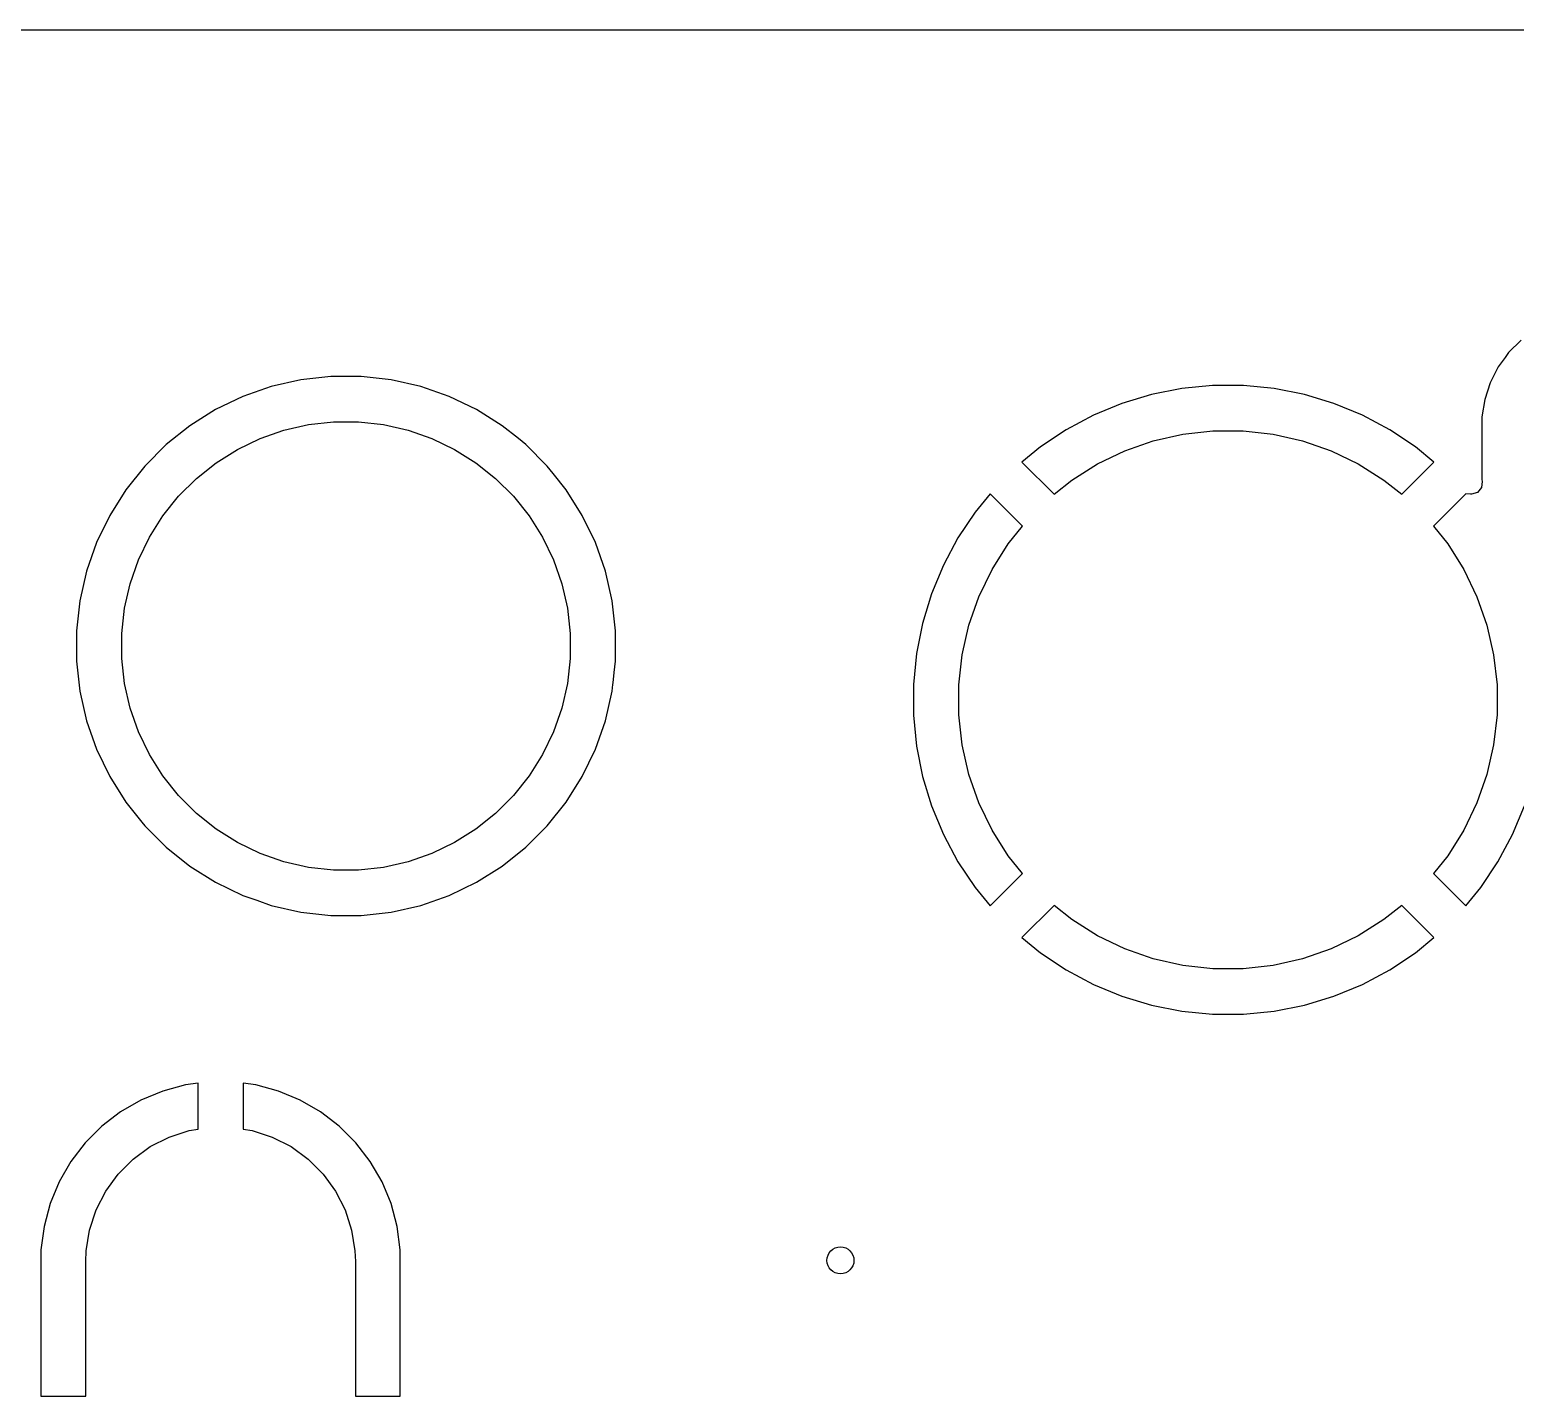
# Model space of a CAD drawing. Extents: x 3.62 to 7.51, y -6.04 to -1.71.
# Drawn here: x 4.694 to 5.345, y -2.737 to -2.138 of the extents above; entities that cross this region are included whole.
import ezdxf

# ---------------------------------------------------------------- set-up
doc = ezdxf.new("R2010")
doc.units = 0
doc.header["$MEASUREMENT"] = 0
doc.layers.add('BLACK', color=7, linetype='CONTINUOUS')

msp = doc.modelspace()

# ---------------------------------------------------------------- linework, layer by layer
at = {"layer": 'BLACK', "linetype": 'CONTINUOUS'}
for p, q in [((3.7959, -2.13781), (6.67865, -2.13781)), ((5.34749, -2.27387), (5.34201, -2.27934)), ((5.3405, -2.28143), (5.33746, -2.28561)), ((5.34201, -2.27934), (5.3405, -2.28143)), ((5.34201, -2.27934), (5.34201, -2.27934)), ((5.34201, -2.27934), (5.34201, -2.27934)), ((4.8127, -2.29123), (4.79977, -2.29418)), ((4.82589, -2.28974), (4.8127, -2.29123)), ((4.8127, -2.29123), (4.8127, -2.29123)), ((4.83915, -2.28974), (4.82589, -2.28974)), ((4.82589, -2.28974), (4.82589, -2.28974)), ((4.85234, -2.29123), (4.83915, -2.28974)), ((4.83915, -2.28974), (4.83915, -2.28974)), ((4.86527, -2.29418), (4.85234, -2.29123)), ((4.85234, -2.29123), (4.85234, -2.29123)), ((5.33746, -2.28561), (5.33394, -2.29252)), ((4.79977, -2.29418), (4.78724, -2.29856)), ((4.79977, -2.29418), (4.79977, -2.29418)), ((4.8778, -2.29856), (4.86527, -2.29418)), ((4.86527, -2.29418), (4.86527, -2.29418)), ((5.18549, -2.29767), (5.17254, -2.3016)), ((5.19877, -2.29503), (5.18549, -2.29767)), ((5.18549, -2.29767), (5.18549, -2.29767)), ((5.21225, -2.2937), (5.19877, -2.29503)), ((5.19877, -2.29503), (5.19877, -2.29503)), ((5.22579, -2.2937), (5.21225, -2.2937)), ((5.23926, -2.29503), (5.22579, -2.2937)), ((5.25254, -2.29767), (5.23926, -2.29503)), ((5.23926, -2.29503), (5.23926, -2.29503)), ((5.26549, -2.3016), (5.25254, -2.29767)), ((5.25254, -2.29767), (5.25254, -2.29767)), ((5.33394, -2.29252), (5.33155, -2.29989)), ((4.77529, -2.30432), (4.76405, -2.31138)), ((4.78724, -2.29856), (4.77529, -2.30432)), ((4.88975, -2.30432), (4.8778, -2.29856)), ((4.90099, -2.31138), (4.88975, -2.30432)), ((4.88975, -2.30432), (4.88975, -2.30432)), ((5.17254, -2.3016), (5.16003, -2.30678)), ((5.278, -2.30678), (5.26549, -2.3016)), ((5.33155, -2.29989), (5.33033, -2.30754)), ((4.80527, -2.3133), (4.81603, -2.31084)), ((4.81603, -2.31084), (4.827, -2.3096)), ((4.827, -2.3096), (4.83804, -2.3096)), ((4.83804, -2.3096), (4.84901, -2.31084)), ((4.84901, -2.31084), (4.85977, -2.3133)), ((5.16003, -2.30678), (5.14809, -2.31316)), ((5.16003, -2.30678), (5.16003, -2.30678)), ((5.28994, -2.31316), (5.278, -2.30678)), ((5.278, -2.30678), (5.278, -2.30678)), ((5.33033, -2.30754), (5.33033, -2.33498)), ((4.76405, -2.31138), (4.75368, -2.31965)), ((4.78491, -2.32173), (4.79485, -2.31694)), ((4.79485, -2.31694), (4.80527, -2.3133)), ((4.85977, -2.3133), (4.87019, -2.31694)), ((4.87019, -2.31694), (4.88013, -2.32173)), ((4.90806, -2.31702), (4.90099, -2.31138)), ((4.91136, -2.31965), (4.90806, -2.31702)), ((5.14809, -2.31316), (5.13683, -2.32068)), ((5.14809, -2.31316), (5.14809, -2.31316)), ((5.18632, -2.318), (5.19923, -2.31505)), ((5.19923, -2.31505), (5.21239, -2.31357)), ((5.21239, -2.31357), (5.22564, -2.31357)), ((5.22564, -2.31357), (5.2388, -2.31505)), ((5.2388, -2.31505), (5.25171, -2.318)), ((5.3012, -2.32068), (5.28994, -2.31316)), ((5.28994, -2.31316), (5.28994, -2.31316)), ((4.75368, -2.31965), (4.7443, -2.32903)), ((4.77556, -2.3276), (4.78491, -2.32173)), ((4.88013, -2.32173), (4.88948, -2.3276)), ((4.92074, -2.32903), (4.91136, -2.31965)), ((5.13683, -2.32068), (5.12875, -2.32731)), ((5.13683, -2.32068), (5.13683, -2.32068)), ((5.16188, -2.32812), (5.17382, -2.32238)), ((5.17382, -2.32238), (5.18632, -2.318)), ((5.25171, -2.318), (5.26421, -2.32238)), ((5.26421, -2.32238), (5.27615, -2.32812)), ((5.30928, -2.32731), (5.3012, -2.32068)), ((5.3012, -2.32068), (5.3012, -2.32068)), ((4.7443, -2.32903), (4.73603, -2.33941)), ((4.76693, -2.33448), (4.77556, -2.3276)), ((4.88948, -2.3276), (4.8981, -2.33448)), ((4.92333, -2.33228), (4.92074, -2.32903)), ((5.12875, -2.32731), (5.14285, -2.34141)), ((5.15067, -2.33517), (5.16188, -2.32812)), ((5.27615, -2.32812), (5.28736, -2.33517)), ((5.29518, -2.34141), (5.30928, -2.32731)), ((5.30928, -2.32731), (5.30928, -2.32731)), ((4.75913, -2.34229), (4.76693, -2.33448)), ((4.8981, -2.33448), (4.90591, -2.34229)), ((4.92901, -2.33941), (4.92333, -2.33228)), ((4.92333, -2.33228), (4.92333, -2.33228)), ((5.14285, -2.34141), (5.15067, -2.33517)), ((5.28736, -2.33517), (5.29518, -2.34141)), ((5.33046, -2.33574), (5.3301, -2.33847)), ((5.33033, -2.33498), (5.33046, -2.33574)), ((4.73603, -2.33941), (4.72897, -2.35064)), ((4.75225, -2.35092), (4.75913, -2.34229)), ((4.90591, -2.34229), (4.91279, -2.35092)), ((4.93607, -2.35064), (4.92901, -2.33941)), ((5.11483, -2.34123), (5.1082, -2.34931)), ((5.12893, -2.35533), (5.11483, -2.34123)), ((5.3232, -2.34123), (5.3091, -2.35533)), ((5.32536, -2.34134), (5.3232, -2.34123)), ((5.3257, -2.34139), (5.32536, -2.34129)), ((5.32536, -2.34129), (5.32536, -2.34134)), ((5.32833, -2.34058), (5.3257, -2.34139)), ((5.3301, -2.33847), (5.32833, -2.34058)), ((5.1082, -2.34931), (5.10068, -2.36057)), ((5.1082, -2.34931), (5.1082, -2.34931)), ((4.72897, -2.35064), (4.72321, -2.3626)), ((4.74638, -2.36026), (4.75225, -2.35092)), ((4.91279, -2.35092), (4.91866, -2.36026)), ((4.94183, -2.3626), (4.93607, -2.35064)), ((5.12269, -2.36315), (5.12893, -2.35533)), ((5.3091, -2.35533), (5.31534, -2.36315)), ((4.72321, -2.3626), (4.71883, -2.37512)), ((4.74159, -2.37021), (4.74638, -2.36026)), ((4.91866, -2.36026), (4.92345, -2.37021)), ((4.94621, -2.37512), (4.94183, -2.3626)), ((5.10068, -2.36057), (5.0943, -2.37251)), ((5.10068, -2.36057), (5.10068, -2.36057)), ((5.11564, -2.37436), (5.12269, -2.36315)), ((5.31534, -2.36315), (5.32239, -2.37436)), ((4.71883, -2.37512), (4.71588, -2.38806)), ((4.71883, -2.37512), (4.71883, -2.37512)), ((4.73794, -2.38063), (4.74159, -2.37021)), ((4.92345, -2.37021), (4.9271, -2.38063)), ((4.94916, -2.38806), (4.94621, -2.37512)), ((5.0943, -2.37251), (5.08912, -2.38502)), ((5.0943, -2.37251), (5.0943, -2.37251)), ((5.1099, -2.3863), (5.11564, -2.37436)), ((5.32239, -2.37436), (5.32814, -2.3863)), ((4.73549, -2.39139), (4.73794, -2.38063)), ((4.9271, -2.38063), (4.92955, -2.39139)), ((4.71588, -2.38806), (4.71439, -2.40124)), ((4.71588, -2.38806), (4.71588, -2.38806)), ((4.95065, -2.40124), (4.94916, -2.38806)), ((5.08912, -2.38502), (5.08519, -2.39797)), ((5.10552, -2.3988), (5.1099, -2.3863)), ((5.32814, -2.3863), (5.33251, -2.3988)), ((4.73425, -2.40236), (4.73549, -2.39139)), ((4.92955, -2.39139), (4.93079, -2.40236)), ((4.71439, -2.40124), (4.71439, -2.41451)), ((4.95065, -2.41451), (4.95065, -2.40124)), ((5.08519, -2.39797), (5.08255, -2.41125)), ((5.08519, -2.39797), (5.08519, -2.39797)), ((5.10257, -2.41171), (5.10552, -2.3988)), ((5.33251, -2.3988), (5.33546, -2.41171)), ((4.73425, -2.41339), (4.73425, -2.40236)), ((4.93079, -2.40236), (4.93079, -2.41339)), ((4.71439, -2.41451), (4.71588, -2.42769)), ((4.73549, -2.42436), (4.73425, -2.41339)), ((4.93079, -2.41339), (4.92955, -2.42436)), ((4.95008, -2.41956), (4.95065, -2.41451)), ((5.08255, -2.41125), (5.08122, -2.42473)), ((5.08255, -2.41125), (5.08255, -2.41125)), ((5.10109, -2.42487), (5.10257, -2.41171)), ((5.33546, -2.41171), (5.33694, -2.42487)), ((4.94957, -2.42406), (4.95008, -2.41956)), ((4.71588, -2.42769), (4.71588, -2.42769)), ((4.71588, -2.42769), (4.71883, -2.44063)), ((4.73794, -2.43512), (4.73549, -2.42436)), ((4.92955, -2.42436), (4.9271, -2.43512)), ((4.94621, -2.44063), (4.94916, -2.42769)), ((4.94916, -2.42769), (4.9495, -2.42473)), ((4.94916, -2.42769), (4.94916, -2.42769)), ((4.94916, -2.42769), (4.94916, -2.42769)), ((4.9495, -2.42473), (4.94957, -2.42406)), ((4.94957, -2.42406), (4.94957, -2.42406)), ((5.08122, -2.42473), (5.08122, -2.43827)), ((5.10109, -2.43812), (5.10109, -2.42487)), ((5.33694, -2.42487), (5.33694, -2.43812)), ((4.71883, -2.44063), (4.71883, -2.44063)), ((4.71883, -2.44063), (4.72321, -2.45315)), ((4.74159, -2.44554), (4.73794, -2.43512)), ((4.9271, -2.43512), (4.92345, -2.44554)), ((4.94183, -2.45315), (4.94621, -2.44063)), ((5.08122, -2.43827), (5.08255, -2.45174)), ((5.10257, -2.45128), (5.10109, -2.43812)), ((5.33694, -2.43812), (5.33546, -2.45128)), ((4.74638, -2.45548), (4.74159, -2.44554)), ((4.92345, -2.44554), (4.91866, -2.45548)), ((4.72321, -2.45315), (4.72897, -2.46511)), ((4.93607, -2.46511), (4.94183, -2.45315)), ((5.08255, -2.45174), (5.08255, -2.45174)), ((5.08255, -2.45174), (5.08519, -2.46502)), ((5.10552, -2.46419), (5.10257, -2.45128)), ((5.33546, -2.45128), (5.33251, -2.46419)), ((4.75225, -2.46483), (4.74638, -2.45548)), ((4.91866, -2.45548), (4.91279, -2.46483)), ((4.72897, -2.46511), (4.72897, -2.46511)), ((4.72897, -2.46511), (4.73603, -2.47634)), ((4.75913, -2.47346), (4.75225, -2.46483)), ((4.91279, -2.46483), (4.90591, -2.47346)), ((4.92901, -2.47634), (4.93607, -2.46511)), ((5.08519, -2.46502), (5.08519, -2.46502)), ((5.08519, -2.46502), (5.08912, -2.47797)), ((5.1099, -2.47669), (5.10552, -2.46419)), ((5.33251, -2.46419), (5.32814, -2.47669)), ((4.76693, -2.48126), (4.75913, -2.47346)), ((4.90591, -2.47346), (4.8981, -2.48126)), ((4.73603, -2.47634), (4.73957, -2.48079)), ((4.92074, -2.48671), (4.92901, -2.47634)), ((5.08912, -2.47797), (5.0943, -2.49048)), ((5.11564, -2.48863), (5.1099, -2.47669)), ((5.32814, -2.47669), (5.32239, -2.48863)), ((5.34373, -2.49048), (5.34891, -2.47797)), ((4.73957, -2.48079), (4.74304, -2.48514)), ((4.74304, -2.48514), (4.7443, -2.48671)), ((4.7443, -2.48671), (4.75368, -2.4961)), ((4.77556, -2.48815), (4.76693, -2.48126)), ((4.8981, -2.48126), (4.88948, -2.48815)), ((4.91136, -2.4961), (4.92074, -2.48671)), ((4.78491, -2.49402), (4.77556, -2.48815)), ((4.88948, -2.48815), (4.88013, -2.49402)), ((5.0943, -2.49048), (5.0943, -2.49048)), ((5.0943, -2.49048), (5.10068, -2.50242)), ((5.12269, -2.49984), (5.11564, -2.48863)), ((5.32239, -2.48863), (5.31534, -2.49984)), ((5.33735, -2.50242), (5.34373, -2.49048)), ((5.34373, -2.49048), (5.34373, -2.49048)), ((4.75368, -2.4961), (4.76405, -2.50437)), ((4.79485, -2.49881), (4.78491, -2.49402)), ((4.80527, -2.50245), (4.79485, -2.49881)), ((4.87019, -2.49881), (4.85977, -2.50245)), ((4.88013, -2.49402), (4.87019, -2.49881)), ((4.90099, -2.50437), (4.91136, -2.4961)), ((5.12893, -2.50766), (5.12269, -2.49984)), ((5.31534, -2.49984), (5.3091, -2.50766)), ((4.76405, -2.50437), (4.77529, -2.51143)), ((4.81603, -2.50491), (4.80527, -2.50245)), ((4.827, -2.50614), (4.81603, -2.50491)), ((4.83804, -2.50614), (4.827, -2.50614)), ((4.84901, -2.50491), (4.83804, -2.50614)), ((4.85977, -2.50245), (4.84901, -2.50491)), ((4.88975, -2.51143), (4.90099, -2.50437)), ((5.10068, -2.50242), (5.10068, -2.50242)), ((5.10068, -2.50242), (5.1082, -2.51368)), ((5.32983, -2.51368), (5.33735, -2.50242)), ((5.33735, -2.50242), (5.33735, -2.50242)), ((4.77529, -2.51143), (4.78724, -2.51718)), ((4.8778, -2.51718), (4.88975, -2.51143)), ((5.11483, -2.52176), (5.12893, -2.50766)), ((5.3091, -2.50766), (5.3232, -2.52176)), ((4.78724, -2.51718), (4.79341, -2.51934)), ((4.79341, -2.51934), (4.79977, -2.52157)), ((4.86527, -2.52157), (4.8778, -2.51718)), ((5.1082, -2.51368), (5.1082, -2.51368)), ((5.1082, -2.51368), (5.11483, -2.52176)), ((5.3232, -2.52176), (5.32983, -2.51368)), ((5.32983, -2.51368), (5.32983, -2.51368)), ((4.79977, -2.52157), (4.79977, -2.52157)), ((4.79977, -2.52157), (4.8127, -2.52452)), ((4.8127, -2.52452), (4.82589, -2.526)), ((4.82589, -2.526), (4.82589, -2.526)), ((4.82589, -2.526), (4.82589, -2.526)), ((4.82589, -2.526), (4.83915, -2.526)), ((4.83915, -2.526), (4.85234, -2.52452)), ((4.83915, -2.526), (4.83915, -2.526)), ((4.85234, -2.52452), (4.86527, -2.52157)), ((5.11483, -2.52176), (5.11483, -2.52176)), ((5.14285, -2.52158), (5.12875, -2.53568)), ((5.15067, -2.52782), (5.14285, -2.52158)), ((5.29518, -2.52158), (5.28736, -2.52782)), ((5.30928, -2.53568), (5.29518, -2.52158)), ((5.3232, -2.52176), (5.3232, -2.52176)), ((5.16188, -2.53487), (5.15067, -2.52782)), ((5.28736, -2.52782), (5.27615, -2.53487)), ((5.12875, -2.53568), (5.12875, -2.53568)), ((5.12875, -2.53568), (5.13683, -2.54231)), ((5.17382, -2.54062), (5.16188, -2.53487)), ((5.27615, -2.53487), (5.26421, -2.54062)), ((5.3012, -2.54231), (5.30928, -2.53568)), ((5.30928, -2.53568), (5.30928, -2.53568)), ((5.13683, -2.54231), (5.13683, -2.54231)), ((5.13683, -2.54231), (5.14809, -2.54983)), ((5.18632, -2.54499), (5.17382, -2.54062)), ((5.19923, -2.54794), (5.18632, -2.54499)), ((5.25171, -2.54499), (5.2388, -2.54794)), ((5.26421, -2.54062), (5.25171, -2.54499)), ((5.28994, -2.54983), (5.3012, -2.54231)), ((5.3012, -2.54231), (5.3012, -2.54231)), ((5.14809, -2.54983), (5.14809, -2.54983)), ((5.14809, -2.54983), (5.16003, -2.55621)), ((5.21239, -2.54942), (5.19923, -2.54794)), ((5.22564, -2.54942), (5.21239, -2.54942)), ((5.2388, -2.54794), (5.22564, -2.54942)), ((5.278, -2.55621), (5.28994, -2.54983)), ((5.28994, -2.54983), (5.28994, -2.54983)), ((5.16003, -2.55621), (5.16003, -2.55621)), ((5.16003, -2.55621), (5.17254, -2.56139)), ((5.26549, -2.56139), (5.278, -2.55621)), ((5.278, -2.55621), (5.278, -2.55621)), ((5.17254, -2.56139), (5.18549, -2.56532)), ((5.25254, -2.56532), (5.26549, -2.56139)), ((5.18549, -2.56532), (5.18549, -2.56532)), ((5.18549, -2.56532), (5.19877, -2.56796)), ((5.19877, -2.56796), (5.19877, -2.56796)), ((5.19877, -2.56796), (5.21225, -2.56929)), ((5.21225, -2.56929), (5.22579, -2.56929)), ((5.22579, -2.56929), (5.23926, -2.56796)), ((5.23926, -2.56796), (5.25254, -2.56532)), ((5.23926, -2.56796), (5.23926, -2.56796)), ((5.25254, -2.56532), (5.25254, -2.56532)), ((4.75219, -2.60294), (4.74266, -2.60689)), ((4.76216, -2.60026), (4.75219, -2.60294)), ((4.76772, -2.59953), (4.76216, -2.60026)), ((4.76772, -2.61961), (4.76772, -2.59953)), ((4.76772, -2.59953), (4.76772, -2.59953)), ((4.79295, -2.60026), (4.7874, -2.59953)), ((4.7874, -2.59953), (4.7874, -2.61961)), ((4.80292, -2.60294), (4.79295, -2.60026)), ((4.81246, -2.60689), (4.80292, -2.60294)), ((4.74266, -2.60689), (4.73372, -2.61205)), ((4.74266, -2.60689), (4.74266, -2.60689)), ((4.8214, -2.61205), (4.81246, -2.60689)), ((4.81246, -2.60689), (4.81246, -2.60689)), ((4.73372, -2.61205), (4.72553, -2.61833)), ((4.82959, -2.61833), (4.8214, -2.61205)), ((4.72553, -2.61833), (4.71823, -2.62563)), ((4.72553, -2.61833), (4.72553, -2.61833)), ((4.7467, -2.6273), (4.75496, -2.6231)), ((4.75496, -2.6231), (4.76377, -2.62023)), ((4.76377, -2.62023), (4.76772, -2.61961)), ((4.7874, -2.61961), (4.79135, -2.62023)), ((4.79135, -2.62023), (4.80016, -2.6231)), ((4.80016, -2.6231), (4.80842, -2.6273)), ((4.83689, -2.62563), (4.82959, -2.61833)), ((4.82959, -2.61833), (4.82959, -2.61833)), ((4.71823, -2.62563), (4.71195, -2.63382)), ((4.71823, -2.62563), (4.71823, -2.62563)), ((4.73921, -2.63275), (4.7467, -2.6273)), ((4.80842, -2.6273), (4.81591, -2.63275)), ((4.84317, -2.63382), (4.83689, -2.62563)), ((4.83689, -2.62563), (4.83689, -2.62563)), ((4.71195, -2.63382), (4.70679, -2.64276)), ((4.73265, -2.6393), (4.73921, -2.63275)), ((4.81591, -2.63275), (4.82246, -2.6393)), ((4.84833, -2.64276), (4.84317, -2.63382)), ((4.70679, -2.64276), (4.70284, -2.65229)), ((4.70679, -2.64276), (4.70679, -2.64276)), ((4.72721, -2.6468), (4.73265, -2.6393)), ((4.82246, -2.6393), (4.82791, -2.6468)), ((4.85228, -2.65229), (4.84833, -2.64276)), ((4.84833, -2.64276), (4.84833, -2.64276)), ((4.723, -2.65506), (4.72721, -2.6468)), ((4.82791, -2.6468), (4.83212, -2.65506)), ((4.70284, -2.65229), (4.70017, -2.66226)), ((4.72014, -2.66387), (4.723, -2.65506)), ((4.83212, -2.65506), (4.83498, -2.66387)), ((4.85495, -2.66226), (4.85228, -2.65229)), ((4.70017, -2.66226), (4.69882, -2.6725)), ((4.70017, -2.66226), (4.70017, -2.66226)), ((4.8563, -2.6725), (4.85495, -2.66226)), ((4.85495, -2.66226), (4.85495, -2.66226)), ((4.71869, -2.67302), (4.72014, -2.66387)), ((4.83498, -2.66387), (4.83643, -2.67302)), ((4.69882, -2.6725), (4.69882, -2.73671)), ((4.7185, -2.67766), (4.71869, -2.67302)), ((4.83643, -2.67302), (4.83661, -2.67766)), ((4.8563, -2.70104), (4.8563, -2.6725)), ((4.8563, -2.6725), (4.8563, -2.6725)), ((4.7185, -2.73671), (4.7185, -2.67766)), ((4.83661, -2.67766), (4.83661, -2.73671)), ((4.8563, -2.73671), (4.8563, -2.70104)), ((4.69882, -2.73671), (4.7185, -2.73671)), ((4.83661, -2.73671), (4.8563, -2.73671))]:
    msp.add_line(p, q, dxfattribs=at)
at = {"layer": 'BLACK'}
msp.add_circle((5.04921, -2.67717), 0.00591, dxfattribs=at)

doc.saveas('drawing.dxf')
